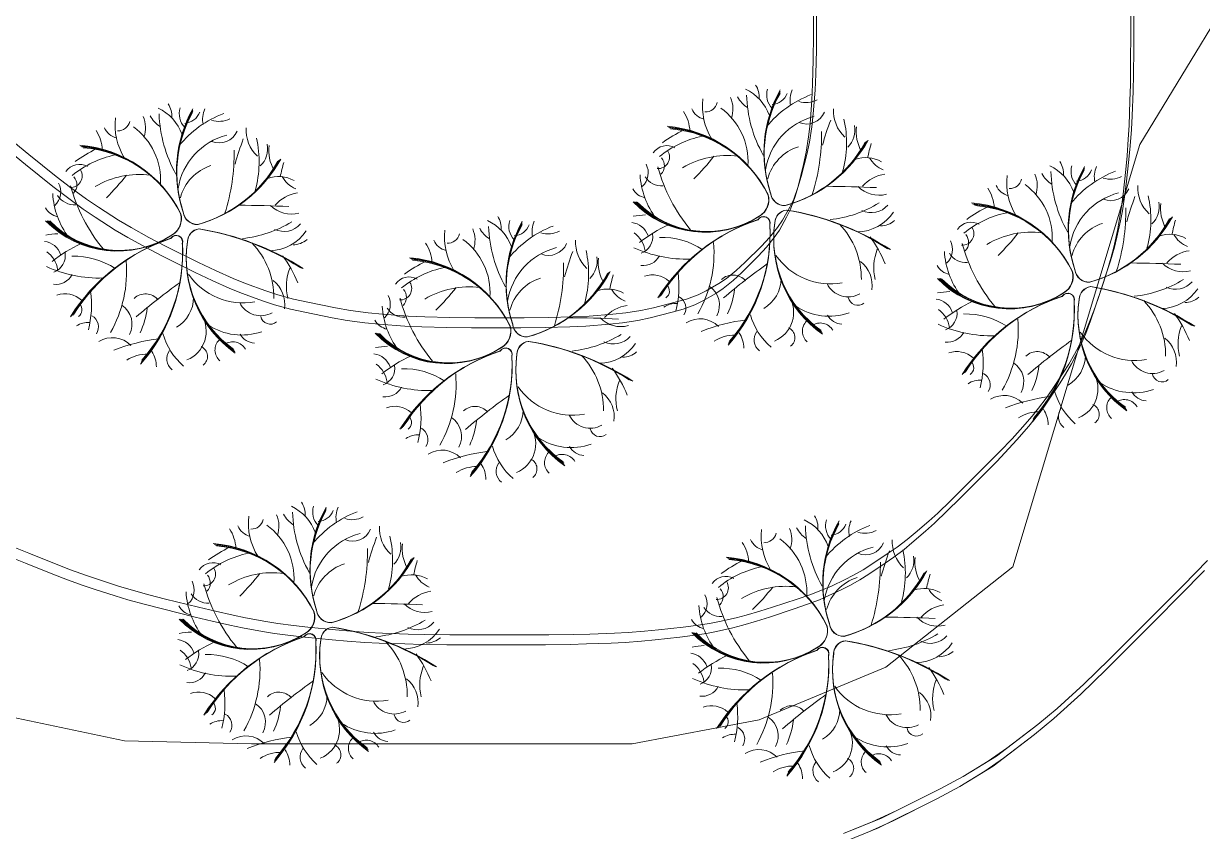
# Model space of a CAD drawing. Header units: metres. Extents: x -1097 to 1588, y -673 to 884.
# Drawn here: x 1029.2 to 1085, y 525.1 to 563.3 of the extents above; entities that cross this region are included whole.
import ezdxf

# ---------------------------------------------------------------- set-up
doc = ezdxf.new("R2010")
doc.units = ezdxf.units.M
for name, color, linetype, lineweight, plot in [('CRECIDA_Q2', 150, 'Continuous', 0, False), ('TERRENO', 188, 'Continuous', 0, False), ('TEXTO', 7, 'Continuous', 0, False), ('VEGETACION', 85, 'Continuous', 0, False), ('VISTA LEJOS', 7, 'Continuous', 0, False)]:
    doc.layers.add(name, color=color, linetype=linetype, lineweight=lineweight, plot=plot)

msp = doc.modelspace()

# ---------------------------------------------------------------- linework, layer by layer
at = {"layer": 'CRECIDA_Q2'}
msp.add_lwpolyline([(986, 536.674), (992, 536.674), (998, 536.51), (1004, 535.991), (1010, 535.253), (1016, 534.016), (1022, 532.328), (1028, 530.648), (1034, 529.386), (1040, 529.252), (1046, 529.252), (1052, 529.252), (1058, 529.252), (1064, 530.391), (1070, 532.87), (1076, 537.614), (1082, 557.604), (1088, 567.476)], dxfattribs=at)
at = {"layer": 'TERRENO'}
for points in [[(1028.615, 538.086), (1029.325, 537.793), (1030.621, 537.275), (1031.303, 537.011), (1032.052, 536.737), (1032.618, 536.545), (1033.568, 536.243), (1034.164, 536.065), (1034.999, 535.835), (1035.796, 535.628), (1037.351, 535.239), (1038.148, 535.047), (1038.983, 534.86), (1039.578, 534.74), (1040.528, 534.567), (1041.095, 534.476), (1041.844, 534.375), (1042.525, 534.299), (1043.821, 534.169), (1044.532, 534.107), (1045.367, 534.049), (1046.049, 534.015), (1047.258, 533.972), (1048.055, 533.953), (1049.236, 533.939), (1050.407, 533.934), (1052.74, 533.934), (1053.906, 533.939), (1055.073, 533.953), (1055.85, 533.972), (1057.017, 534.015), (1057.665, 534.049), (1058.442, 534.107), (1059.09, 534.169), (1060.257, 534.299), (1060.862, 534.375), (1061.51, 534.476), (1061.985, 534.567), (1062.762, 534.74), (1063.238, 534.86), (1063.886, 535.047), (1064.491, 535.239), (1065.657, 535.628), (1066.247, 535.835), (1066.852, 536.065), (1067.27, 536.243), (1067.918, 536.545), (1068.292, 536.737), (1068.767, 537.011), (1069.185, 537.275), (1069.963, 537.793), (1070.38, 538.086), (1070.855, 538.446), (1071.23, 538.753), (1071.878, 539.315), (1072.295, 539.694), (1072.9, 540.27), (1073.491, 540.851), (1074.657, 542.017), (1075.238, 542.608), (1075.814, 543.212), (1076.193, 543.63), (1076.755, 544.278), (1077.062, 544.652), (1077.422, 545.128), (1077.715, 545.545), (1078.233, 546.323), (1078.497, 546.74), (1078.771, 547.216), (1078.963, 547.59), (1079.265, 548.238), (1079.443, 548.656), (1079.673, 549.26), (1079.88, 549.851), (1080.268, 551.017), (1080.46, 551.622), (1080.648, 552.27), (1080.768, 552.745), (1080.94, 553.523), (1081.032, 553.998), (1081.132, 554.646), (1081.209, 555.251), (1081.339, 556.417), (1081.401, 557.065), (1081.459, 557.843), (1081.492, 558.491), (1081.536, 559.658), (1081.555, 560.435), (1081.569, 561.602), (1081.574, 562.768), (1081.574, 565.101)], [(1066.574, 562.768), (1066.574, 565.101)], [(1066.564, 561.606), (1066.574, 562.768)], [(1066.535, 560.454), (1066.564, 561.606)], [(1066.497, 559.696), (1066.535, 560.454)], [(1066.411, 558.573), (1066.497, 559.696)], [(1066.343, 557.958), (1066.411, 558.573)], [(1066.228, 557.238), (1066.343, 557.958)], [(1028.615, 557.238), (1029.325, 556.653)], [(1066.103, 556.653), (1066.228, 557.238)], [(1029.325, 556.653), (1030.621, 555.616)], [(1065.844, 555.616), (1066.103, 556.653)], [(1030.621, 555.616), (1031.303, 555.088)], [(1031.303, 555.088), (1032.052, 554.541)], [(1065.489, 554.541), (1065.691, 555.088)], [(1065.691, 555.088), (1065.844, 555.616)], [(1032.052, 554.541), (1032.618, 554.157)], [(1065.307, 554.157), (1065.489, 554.541)], [(1032.618, 554.157), (1033.568, 553.552)], [(1064.961, 553.552), (1065.307, 554.157)], [(1033.568, 553.552), (1034.164, 553.197)], [(1064.721, 553.197), (1064.961, 553.552)], [(1034.164, 553.197), (1034.999, 552.736)], [(1064.347, 552.736), (1064.721, 553.197)], [(1034.999, 552.736), (1035.796, 552.323)], [(1035.796, 552.323), (1037.351, 551.545)], [(1063.185, 551.545), (1063.962, 552.323)], [(1063.962, 552.323), (1064.347, 552.736)], [(1037.351, 551.545), (1038.148, 551.161)], [(1062.772, 551.161), (1063.185, 551.545)], [(1038.148, 551.161), (1038.983, 550.787)], [(1038.983, 550.787), (1039.578, 550.547)], [(1061.956, 550.547), (1062.311, 550.787)], [(1062.311, 550.787), (1062.772, 551.161)], [(1039.578, 550.547), (1040.528, 550.201)], [(1040.528, 550.201), (1041.095, 550.019)], [(1060.967, 550.019), (1061.351, 550.201)], [(1061.351, 550.201), (1061.956, 550.547)], [(1041.095, 550.019), (1041.844, 549.817)], [(1041.844, 549.817), (1042.525, 549.664)], [(1042.525, 549.664), (1043.821, 549.404)], [(1058.855, 549.404), (1059.892, 549.664)], [(1059.892, 549.664), (1060.42, 549.817)], [(1060.42, 549.817), (1060.967, 550.019)], [(1043.821, 549.404), (1044.532, 549.28)], [(1044.532, 549.28), (1045.367, 549.164)], [(1045.367, 549.164), (1046.049, 549.097)], [(1046.049, 549.097), (1047.258, 549.011)], [(1047.258, 549.011), (1048.055, 548.972)], [(1048.055, 548.972), (1049.236, 548.944)], [(1053.902, 548.944), (1055.054, 548.972)], [(1055.054, 548.972), (1055.812, 549.011)], [(1055.812, 549.011), (1056.935, 549.097)], [(1056.935, 549.097), (1057.55, 549.164)], [(1057.55, 549.164), (1058.27, 549.28)], [(1058.27, 549.28), (1058.855, 549.404)], [(1049.236, 548.944), (1050.407, 548.934)], [(1050.407, 548.934), (1052.74, 548.934)], [(1052.74, 548.934), (1053.902, 548.944)]]:
    msp.add_lwpolyline(points, dxfattribs=at)
at = {"layer": 'TEXTO', "color": 141}
msp.add_lwpolyline([(1085.054, 537.452), (1083.902, 536.271), (1082.74, 535.1), (1080.408, 532.767), (1079.208, 531.606), (1077.94, 530.454), (1077.028, 529.695), (1075.07, 528.198), (1073.495, 527.238), (1072.411, 526.652), (1069.646, 525.27), (1067.841, 524.54)], dxfattribs=at)
at = {"layer": 'VEGETACION'}
for centre, radius, start, end in [((1062.439, 558.243), 2.176, 19.3799, 65.0277), ((1062.967, 559.847), 1.04, -4.3751, 32.8068), ((1070.26, 557.232), 6.027, 150.7331, -161.4167), ((1070.204, 557.205), 5.967, 150.7331, -161.4167), ((1065.293, 559.943), 0.93, 162.6341, -136.29), ((1066.671, 559.687), 1.206, 155.9267, -168.1089), ((1064.323, 559.428), 3, 173.7036, -148.3047), ((1061.461, 559.717), 0.58, -91.5673, -13.2579), ((1061.385, 559.281), 1.382, -18.7133, 22.7547), ((1064.184, 560.481), 1.353, -152.03, -122.6218), ((1069.665, 560.142), 6.258, -178.1326, -150.7686), ((1070.148, 557.177), 5.906, 150.7331, -161.4167), ((1070.092, 557.15), 5.846, 150.7331, -161.4167), ((1068.233, 555.284), 4.996, 110.7626, 140.8488), ((1064.568, 560.298), 0.81, -85.9073, -20.2766), ((1066.231, 560.711), 1.128, -107.8136, -62.3112), ((1034.669, 557.35), 2.176, 19.3799, 65.0277), ((1041.895, 559.249), 6.258, -178.1326, -150.7686), ((1035.197, 558.954), 1.04, -4.3751, 32.8068), ((1042.489, 556.339), 6.027, 150.7331, -161.4167), ((1042.433, 556.312), 5.967, 150.7331, -161.4167), ((1042.378, 556.285), 5.906, 150.7331, -161.4167), ((1042.322, 556.258), 5.846, 150.7331, -161.4167), ((1040.463, 554.392), 4.996, 110.7626, 140.8488), ((1037.523, 559.05), 0.93, 162.6341, -136.29), ((1036.797, 559.406), 0.81, -85.9073, -20.2766), ((1038.901, 558.794), 1.206, 155.9267, -168.1089), ((1058.868, 558.124), 1.869, 3.1897, 33.3637), ((1061.592, 559.617), 0.839, -156.8216, -102.7882), ((1060.347, 556.795), 3.133, -3.5394, 53.779), ((1066.25, 559.488), 0.922, -113.016, -23.0588), ((1069.212, 559.183), 1.693, 176.6602, -133.0871), ((1036.553, 558.535), 3, 173.7036, -148.3047), ((1033.691, 558.824), 0.58, -91.5673, -13.2579), ((1032.576, 555.903), 3.133, -3.5394, 53.779), ((1033.615, 558.389), 1.382, -18.7133, 22.7547), ((1036.414, 559.588), 1.353, -152.03, -122.6218), ((1038.46, 559.818), 1.128, -107.8136, -62.3112), ((1059.179, 552.616), 5.862, 26.488, 85.2614), ((1067.385, 555.91), 3.119, 104.3022, 170.9064), ((1080.883, 553.695), 14.413, 159.4444, 164.448), ((1063.019, 557.684), 5.12, -15.5135, 12.5466), ((1067.404, 558.289), 1.134, -45.9704, 10.8268), ((1070.427, 558.211), 1.835, 172.9522, -149.5421), ((1031.097, 557.232), 1.869, 3.1897, 33.3637), ((1033.822, 558.724), 0.839, -156.8216, -102.7882), ((1039.615, 555.017), 3.119, 104.3022, 170.9064), ((1038.48, 558.595), 0.922, -113.016, -23.0588), ((1041.442, 558.29), 1.693, 176.6602, -133.0871), ((1035.249, 556.791), 5.12, -15.5135, 12.5466), ((1062.3, 553.342), 4.754, 101.8229, 129.1764), ((1063.3, 552.368), 6.571, 115.84, 126.0473), ((1059.234, 552.635), 5.803, 26.488, 85.2614), ((1059.289, 552.654), 5.745, 26.488, 85.2614), ((1059.344, 552.673), 5.686, 26.488, 85.2614), ((1057.473, 558.086), 9.484, -17.4611, 0.7999), ((1035.53, 551.475), 6.571, 115.84, 126.0473), ((1031.408, 551.723), 5.862, 26.488, 85.2614), ((1031.463, 551.742), 5.803, 26.488, 85.2614), ((1031.518, 551.761), 5.745, 26.488, 85.2614), ((1031.573, 551.78), 5.686, 26.488, 85.2614), ((1029.702, 557.193), 9.484, -17.4611, 0.7999), ((1053.113, 552.802), 14.413, 159.4444, 164.448), ((1039.634, 557.397), 1.134, -45.9704, 10.8268), ((1042.657, 557.318), 1.835, 172.9522, -149.5421), ((1059.644, 556.772), 0.775, 60.4896, 145.8542), ((1066.53, 555.409), 2.189, 107.819, 165.0507), ((1063.589, 560.684), 6.199, -74.6311, -28.7579), ((1063.578, 560.748), 6.263, -74.6311, -28.7579), ((1063.567, 560.811), 6.327, -74.6311, -28.7579), ((1063.556, 560.875), 6.391, -74.6311, -28.7579), ((1079.687, 554.714), 10.79, 164.2299, 167.915), ((1034.53, 552.449), 4.754, 101.8229, 129.1764), ((1035.819, 559.792), 6.199, -74.6311, -28.7579), ((1035.808, 559.855), 6.263, -74.6311, -28.7579), ((1035.796, 559.919), 6.327, -74.6311, -28.7579), ((1035.785, 559.982), 6.391, -74.6311, -28.7579), ((1051.917, 553.821), 10.79, 164.2299, 167.915), ((1059.224, 557.005), 0.548, -93.337, 31.2781), ((1058.964, 556.589), 0.561, -44.3593, 41.3924), ((1062.485, 552.983), 4.093, 82.6825, 120.7871), ((1052.957, 564.035), 11.329, -45.3806, -38.1227), ((1069.045, 555.464), 1.513, 60.4793, 109.6306), ((1070.37, 557.601), 1.306, -151.08, -112.5106), ((1077.353, 556.223), 1.04, -4.3751, 32.8068), ((1031.873, 555.88), 0.775, 60.4896, 145.8542), ((1031.454, 556.112), 0.548, -93.337, 31.2781), ((1038.759, 554.516), 2.189, 107.819, 165.0507), ((1057.885, 556.255), 0.878, -47.0727, 28.0407), ((1066.818, 558.565), 7.859, -165.075, -140.404), ((1070.226, 554.437), 1.784, 98.7465, 138.355), ((1078.57, 556.856), 1.353, -152.03, -122.6218), ((1076.825, 554.618), 2.176, 19.3799, 65.0277), ((1084.051, 556.517), 6.258, -178.1326, -150.7686), ((1084.645, 553.607), 6.027, 150.7331, -161.4167), ((1084.59, 553.58), 5.967, 150.7331, -161.4167), ((1084.534, 553.553), 5.906, 150.7331, -161.4167), ((1084.478, 553.526), 5.846, 150.7331, -161.4167), ((1082.619, 551.66), 4.996, 110.7626, 140.8488), ((1079.679, 556.318), 0.93, 162.6341, -136.29), ((1078.953, 556.674), 0.81, -85.9073, -20.2766), ((1081.057, 556.063), 1.206, 155.9267, -168.1089), ((1030.114, 555.362), 0.878, -47.0727, 28.0407), ((1039.048, 557.673), 7.859, -165.075, -140.404), ((1031.193, 555.696), 0.561, -44.3593, 41.3924), ((1034.715, 552.091), 4.093, 82.6825, 120.7871), ((1025.187, 563.143), 11.329, -45.3806, -38.1227), ((1041.274, 554.571), 1.513, 60.4793, 109.6306), ((1042.599, 556.709), 1.306, -151.08, -112.5106), ((1062.215, 556.399), 3.845, -176.5521, -143.3248), ((1059.407, 556.577), 0.939, -147.6286, -86.1269), ((1075.978, 555.993), 0.839, -156.8216, -102.7882), ((1078.709, 555.803), 3, 173.7036, -148.3047), ((1075.847, 556.092), 0.58, -91.5673, -13.2579), ((1074.733, 553.171), 3.133, -3.5394, 53.779), ((1075.771, 555.657), 1.382, -18.7133, 22.7547), ((1080.616, 557.087), 1.128, -107.8136, -62.3112), ((1083.598, 555.558), 1.693, 176.6602, -133.0871), ((1034.445, 555.507), 3.845, -176.5521, -143.3248), ((1031.636, 555.685), 0.939, -147.6286, -86.1269), ((1042.455, 553.545), 1.784, 98.7465, 138.355), ((1058.778, 555.917), 0.855, -150.9131, -100.7918), ((1063.551, 554.988), 0.907, -59.6316, 15.5267), ((1063.562, 554.983), 0.898, -59.6316, 15.5267), ((1063.574, 554.978), 0.889, -59.6316, 15.5267), ((1063.585, 554.974), 0.88, -59.6316, 15.5267), ((1065.223, 555.393), 0.681, -173.0796, -87.7707), ((1065.217, 555.384), 0.674, -173.0796, -87.7707), ((1065.212, 555.376), 0.667, -173.0796, -87.7707), ((1065.207, 555.367), 0.66, -173.0796, -87.7707), ((1066.723, 494.027), 61.595, 87.37064, 89.56824), ((1069.665, 556.571), 1.374, -135.5987, -75.0452), ((1073.254, 554.5), 1.869, 3.1897, 33.3637), ((1081.771, 552.285), 3.119, 104.3022, 170.9064), ((1080.636, 555.863), 0.922, -113.016, -23.0588), ((1095.269, 550.07), 14.413, 159.4444, 164.448), ((1077.405, 554.06), 5.12, -15.5135, 12.5466), ((1031.008, 555.024), 0.855, -150.9131, -100.7918), ((1038.953, 493.134), 61.595, 87.37064, 89.56824), ((1041.894, 555.678), 1.374, -135.5987, -75.0452), ((1061.441, 558.177), 4.73, -135.8986, -57.1106), ((1061.474, 558.14), 4.683, -135.8986, -57.1106), ((1061.506, 558.104), 4.635, -135.8986, -57.1106), ((1061.538, 558.067), 4.588, -135.8986, -57.1106), ((1066.741, 559.681), 5.671, -83.7709, -58.7855), ((1069.311, 555.421), 1.045, -115.4216, -41.3682), ((1077.686, 548.743), 6.571, 115.84, 126.0473), ((1073.565, 548.991), 5.862, 26.488, 85.2614), ((1073.619, 549.01), 5.803, 26.488, 85.2614), ((1073.674, 549.029), 5.745, 26.488, 85.2614), ((1073.729, 549.049), 5.686, 26.488, 85.2614), ((1071.858, 554.462), 9.484, -17.4611, 0.7999), ((1081.79, 554.665), 1.134, -45.9704, 10.8268), ((1084.813, 554.586), 1.835, 172.9522, -149.5421), ((1033.671, 557.284), 4.73, -135.8986, -57.1106), ((1033.703, 557.247), 4.683, -135.8986, -57.1106), ((1033.736, 557.211), 4.635, -135.8986, -57.1106), ((1033.768, 557.174), 4.588, -135.8986, -57.1106), ((1035.781, 554.095), 0.907, -59.6316, 15.5267), ((1035.792, 554.09), 0.898, -59.6316, 15.5267), ((1035.803, 554.085), 0.889, -59.6316, 15.5267), ((1035.815, 554.081), 0.88, -59.6316, 15.5267), ((1037.453, 554.5), 0.681, -173.0796, -87.7707), ((1037.447, 554.492), 0.674, -173.0796, -87.7707), ((1037.442, 554.483), 0.667, -173.0796, -87.7707), ((1037.436, 554.474), 0.66, -173.0796, -87.7707), ((1050.246, 552.029), 2.176, 19.3799, 65.0277), ((1050.774, 553.634), 1.04, -4.3751, 32.8068), ((1053.1, 553.729), 0.93, 162.6341, -136.29), ((1059.023, 548.229), 6.054, 93.7471, 99.1785), ((1066.724, 545.602), 8.881, 108.2278, 147.7413), ((1066.703, 545.691), 8.792, 108.2278, 147.7413), ((1066.683, 545.78), 8.703, 108.2278, 147.7413), ((1066.662, 545.87), 8.615, 108.2278, 147.7413), ((1064.209, 553.871), 0.311, -16.3023, 147.7099), ((1064.213, 553.878), 0.308, -16.3023, 147.7099), ((1064.218, 553.884), 0.305, -16.3023, 147.7099), ((1064.223, 553.891), 0.302, -16.3023, 147.7099), ((1065.368, 553.884), 0.621, 97.6577, 178.4723), ((1065.375, 553.877), 0.627, 97.6577, 178.4723), ((1065.382, 553.871), 0.634, 97.6577, 178.4723), ((1065.389, 553.864), 0.64, 97.6577, 178.4723), ((1063.308, 542.146), 12.511, 57.3651, 80.9064), ((1063.293, 542.018), 12.64, 57.3651, 80.9064), ((1063.279, 541.89), 12.769, 57.3651, 80.9064), ((1063.265, 541.763), 12.898, 57.3651, 80.9064), ((1068.612, 555.557), 2.092, -88.7585, -33.4892), ((1069.711, 554.826), 1.081, -88.4113, -50.0172), ((1076.686, 549.717), 4.754, 101.8229, 129.1764), ((1077.975, 557.06), 6.199, -74.6311, -28.7579), ((1077.964, 557.123), 6.263, -74.6311, -28.7579), ((1077.953, 557.187), 6.327, -74.6311, -28.7579), ((1077.941, 557.25), 6.391, -74.6311, -28.7579), ((1094.073, 551.089), 10.79, 164.2299, 167.915), ((1037.597, 552.991), 0.621, 97.6577, 178.4723), ((1037.604, 552.985), 0.627, 97.6577, 178.4723), ((1037.611, 552.978), 0.634, 97.6577, 178.4723), ((1037.619, 552.971), 0.64, 97.6577, 178.4723), ((1035.537, 541.253), 12.511, 57.3651, 80.9064), ((1035.523, 541.125), 12.64, 57.3651, 80.9064), ((1035.509, 540.998), 12.769, 57.3651, 80.9064), ((1035.495, 540.87), 12.898, 57.3651, 80.9064), ((1038.97, 558.788), 5.671, -83.7709, -58.7855), ((1040.841, 554.664), 2.092, -88.7585, -33.4892), ((1041.541, 554.529), 1.045, -115.4216, -41.3682), ((1052.13, 553.214), 3, 173.7036, -148.3047), ((1049.192, 553.068), 1.382, -18.7133, 22.7547), ((1051.991, 554.268), 1.353, -152.03, -122.6218), ((1057.472, 553.928), 6.258, -178.1326, -150.7686), ((1058.067, 551.018), 6.027, 150.7331, -161.4167), ((1058.011, 550.991), 5.967, 150.7331, -161.4167), ((1057.955, 550.964), 5.906, 150.7331, -161.4167), ((1057.899, 550.937), 5.846, 150.7331, -161.4167), ((1056.04, 549.071), 4.996, 110.7626, 140.8488), ((1052.374, 554.085), 0.81, -85.9073, -20.2766), ((1054.478, 553.474), 1.206, 155.9267, -168.1089), ((1054.038, 554.498), 1.128, -107.8136, -62.3112), ((1057.871, 552.987), 0.931, 18.8941, 82.6604), ((1057.374, 552.397), 1.251, 8.0443, 54.7383), ((1062.872, 547.162), 7.353, 115.3675, 127.9134), ((1056.57, 553.354), 7.95, -41.3673, 3.0982), ((1056.651, 553.366), 7.87, -41.3673, 3.0982), ((1056.732, 553.377), 7.791, -41.3673, 3.0982), ((1056.813, 553.389), 7.711, -41.3673, 3.0982), ((1070.038, 553.149), 5.344, 171.913, -125.4782), ((1070.093, 553.135), 5.399, 171.913, -125.4782), ((1070.148, 553.12), 5.454, 171.913, -125.4782), ((1070.203, 553.106), 5.509, 171.913, -125.4782), ((1065.116, 551.256), 3.722, -0.7301, 43.8737), ((1074.03, 553.148), 0.775, 60.4896, 145.8542), ((1073.61, 553.38), 0.548, -93.337, 31.2781), ((1076.871, 549.359), 4.093, 82.6825, 120.7871), ((1067.343, 560.411), 11.329, -45.3806, -38.1227), ((1080.916, 551.785), 2.189, 107.819, 165.0507), ((1030.1, 552.094), 0.931, 18.8941, 82.6604), ((1031.252, 547.336), 6.054, 93.7471, 99.1785), ((1035.102, 546.27), 7.353, 115.3675, 127.9134), ((1038.953, 544.709), 8.881, 108.2278, 147.7413), ((1038.933, 544.798), 8.792, 108.2278, 147.7413), ((1038.912, 544.888), 8.703, 108.2278, 147.7413), ((1038.892, 544.977), 8.615, 108.2278, 147.7413), ((1028.799, 552.461), 7.95, -41.3673, 3.0982), ((1028.88, 552.473), 7.87, -41.3673, 3.0982), ((1028.961, 552.485), 7.791, -41.3673, 3.0982), ((1029.042, 552.496), 7.711, -41.3673, 3.0982), ((1036.438, 552.978), 0.311, -16.3023, 147.7099), ((1036.443, 552.985), 0.308, -16.3023, 147.7099), ((1036.448, 552.991), 0.305, -16.3023, 147.7099), ((1036.452, 552.998), 0.302, -16.3023, 147.7099), ((1042.267, 552.256), 5.344, 171.913, -125.4782), ((1042.323, 552.242), 5.399, 171.913, -125.4782), ((1042.378, 552.228), 5.454, 171.913, -125.4782), ((1042.433, 552.214), 5.509, 171.913, -125.4782), ((1037.345, 550.363), 3.722, -0.7301, 43.8737), ((1041.941, 553.933), 1.081, -88.4113, -50.0172), ((1046.675, 551.911), 1.869, 3.1897, 33.3637), ((1049.399, 553.404), 0.839, -156.8216, -102.7882), ((1049.268, 553.503), 0.58, -91.5673, -13.2579), ((1048.154, 550.582), 3.133, -3.5394, 53.779), ((1054.057, 553.274), 0.922, -113.016, -23.0588), ((1057.019, 552.969), 1.693, 176.6602, -133.0871), ((1058.147, 553.228), 0.827, -69.9695, 9.6095), ((1059.376, 549.623), 3.584, 56.8352, 91.4125), ((1056.005, 552.491), 5.869, -29.5738, 4.6334), ((1064.432, 549.699), 5.974, 22.1727, 36.2527), ((1072.271, 552.631), 0.878, -47.0727, 28.0407), ((1081.204, 554.941), 7.859, -165.075, -140.404), ((1073.35, 552.965), 0.561, -44.3593, 41.3924), ((1083.43, 551.839), 1.513, 60.4793, 109.6306), ((1084.756, 553.977), 1.306, -151.08, -112.5106), ((1029.604, 551.504), 1.251, 8.0443, 54.7383), ((1030.377, 552.335), 0.827, -69.9695, 9.6095), ((1031.606, 548.73), 3.584, 56.8352, 91.4125), ((1036.661, 548.807), 5.974, 22.1727, 36.2527), ((1055.192, 549.696), 3.119, 104.3022, 170.9064), ((1068.69, 547.481), 14.413, 159.4444, 164.448), ((1050.826, 551.471), 5.12, -15.5135, 12.5466), ((1060.581, 558.204), 6.03, -114.5265, -88.3348), ((1058.52, 552.752), 0.88, -96.7983, -28.2853), ((1067.385, 554.152), 3.15, -145.1395, -79.9094), ((1071.773, 551.776), 2.347, 158.2317, -165.9475), ((1076.601, 552.775), 3.845, -176.5521, -143.3248), ((1073.793, 552.953), 0.939, -147.6286, -86.1269), ((1084.612, 550.813), 1.784, 98.7465, 138.355), ((1032.811, 557.311), 6.03, -114.5265, -88.3348), ((1028.234, 551.599), 5.869, -29.5738, 4.6334), ((1044.002, 550.884), 2.347, 158.2317, -165.9475), ((1050.107, 547.128), 4.754, 101.8229, 129.1764), ((1051.107, 546.154), 6.571, 115.84, 126.0473), ((1046.986, 546.402), 5.862, 26.488, 85.2614), ((1047.041, 546.422), 5.803, 26.488, 85.2614), ((1047.096, 546.441), 5.745, 26.488, 85.2614), ((1047.15, 546.46), 5.686, 26.488, 85.2614), ((1045.28, 551.873), 9.484, -17.4611, 0.7999), ((1055.211, 552.076), 1.134, -45.9704, 10.8268), ((1058.234, 551.997), 1.835, 172.9522, -149.5421), ((1080.955, 528.664), 28.581, 125.3964, 130.683), ((1067.926, 550.936), 1.423, -8.5549, 52.1279), ((1073.164, 552.292), 0.855, -150.9131, -100.7918), ((1081.109, 490.402), 61.595, 87.37064, 89.56824), ((1084.051, 552.946), 1.374, -135.5987, -75.0452), ((1030.749, 551.859), 0.88, -96.7983, -28.2853), ((1039.614, 553.259), 3.15, -145.1395, -79.9094), ((1047.451, 550.559), 0.775, 60.4896, 145.8542), ((1054.337, 549.196), 2.189, 107.819, 165.0507), ((1051.396, 554.471), 6.199, -74.6311, -28.7579), ((1051.385, 554.534), 6.263, -74.6311, -28.7579), ((1051.374, 554.598), 6.327, -74.6311, -28.7579), ((1051.363, 554.662), 6.391, -74.6311, -28.7579), ((1067.494, 548.501), 10.79, 164.2299, 167.915), ((1058.969, 550.281), 1.149, 47.6643, 109.6767), ((1055.452, 550.902), 4.762, -14.4093, 7.687), ((1062.766, 550.646), 0.78, 40.1362, 133.6344), ((1063.39, 551.268), 1.651, -59.5602, -0.2949), ((1075.827, 554.552), 4.73, -135.8986, -57.1106), ((1075.86, 554.516), 4.683, -135.8986, -57.1106), ((1075.892, 554.479), 4.635, -135.8986, -57.1106), ((1075.924, 554.442), 4.588, -135.8986, -57.1106), ((1077.937, 551.363), 0.907, -59.6316, 15.5267), ((1077.948, 551.358), 0.898, -59.6316, 15.5267), ((1077.96, 551.354), 0.889, -59.6316, 15.5267), ((1077.971, 551.349), 0.88, -59.6316, 15.5267), ((1079.609, 551.768), 0.681, -173.0796, -87.7707), ((1079.603, 551.76), 0.674, -173.0796, -87.7707), ((1079.598, 551.751), 0.667, -173.0796, -87.7707), ((1079.592, 551.742), 0.66, -173.0796, -87.7707), ((1081.126, 556.056), 5.671, -83.7709, -58.7855), ((1027.682, 550.01), 4.762, -14.4093, 7.687), ((1053.185, 527.771), 28.581, 125.3964, 130.683), ((1040.156, 550.043), 1.423, -8.5549, 52.1279), ((1047.031, 550.791), 0.548, -93.337, 31.2781), ((1046.771, 550.376), 0.561, -44.3593, 41.3924), ((1050.292, 546.77), 4.093, 82.6825, 120.7871), ((1040.764, 557.822), 11.329, -45.3806, -38.1227), ((1056.851, 549.25), 1.513, 60.4793, 109.6306), ((1058.177, 551.388), 1.306, -151.08, -112.5106), ((1059.373, 550.665), 0.39, -53.9788, 45.2466), ((1061.06, 550.001), 1.069, -28.0192, 56.4509), ((1059.089, 551.187), 3.781, -25.0359, -6.7435), ((1068.217, 551.506), 1.115, -153.6978, -60.843), ((1073.409, 544.604), 6.054, 93.7471, 99.1785), ((1079.753, 550.259), 0.621, 97.6577, 178.4723), ((1079.761, 550.253), 0.627, 97.6577, 178.4723), ((1079.768, 550.246), 0.634, 97.6577, 178.4723), ((1079.775, 550.24), 0.64, 97.6577, 178.4723), ((1077.693, 538.521), 12.511, 57.3651, 80.9064), ((1077.679, 538.393), 12.64, 57.3651, 80.9064), ((1077.665, 538.266), 12.769, 57.3651, 80.9064), ((1077.651, 538.138), 12.898, 57.3651, 80.9064), ((1082.998, 551.933), 2.092, -88.7585, -33.4892), ((1083.697, 551.797), 1.045, -115.4216, -41.3682), ((1031.198, 549.388), 1.149, 47.6643, 109.6767), ((1034.995, 549.754), 0.78, 40.1362, 133.6344), ((1035.619, 550.375), 1.651, -59.5602, -0.2949), ((1040.447, 550.613), 1.115, -153.6978, -60.843), ((1045.692, 550.042), 0.878, -47.0727, 28.0407), ((1054.625, 552.352), 7.859, -165.075, -140.404), ((1060.06, 549.081), 0.997, 85.7524, 124.0799), ((1059.933, 549.859), 0.61, -32.2089, 60.6406), ((1064.17, 549.655), 1.466, -67.7638, 32.3503), ((1068.665, 550.448), 0.456, -168.8643, -49.8025), ((1072.257, 549.363), 0.931, 18.8941, 82.6604), ((1077.258, 543.538), 7.353, 115.3675, 127.9134), ((1081.109, 541.977), 8.881, 108.2278, 147.7413), ((1081.089, 542.067), 8.792, 108.2278, 147.7413), ((1081.069, 542.156), 8.703, 108.2278, 147.7413), ((1081.048, 542.245), 8.615, 108.2278, 147.7413), ((1070.955, 549.73), 7.95, -41.3673, 3.0982), ((1071.036, 549.741), 7.87, -41.3673, 3.0982), ((1071.118, 549.753), 7.791, -41.3673, 3.0982), ((1071.199, 549.765), 7.711, -41.3673, 3.0982), ((1078.595, 550.247), 0.311, -16.3023, 147.7099), ((1078.599, 550.253), 0.308, -16.3023, 147.7099), ((1078.604, 550.26), 0.305, -16.3023, 147.7099), ((1078.609, 550.266), 0.302, -16.3023, 147.7099), ((1084.424, 549.524), 5.344, 171.913, -125.4782), ((1084.479, 549.51), 5.399, 171.913, -125.4782), ((1084.534, 549.496), 5.454, 171.913, -125.4782), ((1084.589, 549.482), 5.509, 171.913, -125.4782), ((1079.502, 547.632), 3.722, -0.7301, 43.8737), ((1084.097, 551.201), 1.081, -88.4113, -50.0172), ((1031.603, 549.772), 0.39, -53.9788, 45.2466), ((1033.29, 549.109), 1.069, -28.0192, 56.4509), ((1031.318, 550.295), 3.781, -25.0359, -6.7435), ((1036.399, 548.762), 1.466, -67.7638, 32.3503), ((1050.022, 550.186), 3.845, -176.5521, -143.3248), ((1047.214, 550.364), 0.939, -147.6286, -86.1269), ((1058.033, 548.224), 1.784, 98.7465, 138.355), ((1066.672, 550.42), 3.202, -164.2076, -131.0821), ((1067.316, 552.335), 2.858, -123.8321, -70.7414), ((1067.958, 549.914), 0.818, -151.5837, -92.9724), ((1071.76, 548.772), 1.251, 8.0443, 54.7383), ((1072.533, 549.603), 0.827, -69.9695, 9.6095), ((1073.762, 545.998), 3.584, 56.8352, 91.4125), ((1078.817, 546.075), 5.974, 22.1727, 36.2527), ((1032.29, 548.189), 0.997, 85.7524, 124.0799), ((1032.162, 548.966), 0.61, -32.2089, 60.6406), ((1039.546, 551.443), 2.858, -123.8321, -70.7414), ((1040.894, 549.556), 0.456, -168.8643, -49.8025), ((1046.585, 549.704), 0.855, -150.9131, -100.7918), ((1051.358, 548.774), 0.907, -59.6316, 15.5267), ((1051.369, 548.769), 0.898, -59.6316, 15.5267), ((1051.381, 548.765), 0.889, -59.6316, 15.5267), ((1051.392, 548.76), 0.88, -59.6316, 15.5267), ((1053.03, 549.18), 0.681, -173.0796, -87.7707), ((1053.024, 549.171), 0.674, -173.0796, -87.7707), ((1053.019, 549.162), 0.667, -173.0796, -87.7707), ((1053.013, 549.153), 0.66, -173.0796, -87.7707), ((1054.53, 487.813), 61.595, 87.37064, 89.56824), ((1057.472, 550.357), 1.374, -135.5987, -75.0452), ((1061.207, 548.132), 1.222, 44.3843, 121.9898), ((1064.372, 540.96), 8.396, 96.616, 111.7048), ((1066.726, 548.769), 0.675, 135.5337, -131.4923), ((1066.891, 548.46), 0.696, 30.6869, 123.3596), ((1074.967, 554.579), 6.03, -114.5265, -88.3348), ((1070.39, 548.867), 5.869, -29.5738, 4.6334), ((1086.159, 548.152), 2.347, 158.2317, -165.9475), ((1033.436, 547.24), 1.222, 44.3843, 121.9898), ((1036.601, 540.068), 8.396, 96.616, 111.7048), ((1038.901, 549.528), 3.202, -164.2076, -131.0821), ((1040.188, 549.021), 0.818, -151.5837, -92.9724), ((1049.248, 551.963), 4.73, -135.8986, -57.1106), ((1049.281, 551.927), 4.683, -135.8986, -57.1106), ((1049.313, 551.89), 4.635, -135.8986, -57.1106), ((1049.345, 551.854), 4.588, -135.8986, -57.1106), ((1054.547, 553.467), 5.671, -83.7709, -58.7855), ((1057.118, 549.208), 1.045, -115.4216, -41.3682), ((1062.833, 546.842), 1.735, 88.5527, 123.2134), ((1061.974, 547.971), 1.306, -0.1646, 33.7767), ((1064.428, 548.358), 0.66, 143.2772, -127.661), ((1065.184, 548.466), 0.513, -52.5657, 65.2349), ((1072.906, 549.128), 0.88, -96.7983, -28.2853), ((1081.77, 550.527), 3.15, -145.1395, -79.9094), ((1082.312, 547.311), 1.423, -8.5549, 52.1279), ((1036.657, 547.465), 0.66, 143.2772, -127.661), ((1037.413, 547.573), 0.513, -52.5657, 65.2349), ((1038.955, 547.876), 0.675, 135.5337, -131.4923), ((1039.121, 547.567), 0.696, 30.6869, 123.3596), ((1046.83, 542.015), 6.054, 93.7471, 99.1785), ((1054.469, 539.656), 8.615, 108.2278, 147.7413), ((1052.016, 547.658), 0.311, -16.3023, 147.7099), ((1052.02, 547.664), 0.308, -16.3023, 147.7099), ((1052.025, 547.671), 0.305, -16.3023, 147.7099), ((1052.03, 547.677), 0.302, -16.3023, 147.7099), ((1053.174, 547.67), 0.621, 97.6577, 178.4723), ((1053.182, 547.664), 0.627, 97.6577, 178.4723), ((1053.189, 547.657), 0.634, 97.6577, 178.4723), ((1053.196, 547.651), 0.64, 97.6577, 178.4723), ((1051.114, 535.932), 12.511, 57.3651, 80.9064), ((1051.1, 535.805), 12.64, 57.3651, 80.9064), ((1051.086, 535.677), 12.769, 57.3651, 80.9064), ((1051.072, 535.549), 12.898, 57.3651, 80.9064), ((1056.419, 549.344), 2.092, -88.7585, -33.4892), ((1069.838, 547.278), 4.762, -14.4093, 7.687), ((1095.341, 525.039), 28.581, 125.3964, 130.683), ((1035.063, 545.949), 1.735, 88.5527, 123.2134), ((1034.204, 547.079), 1.306, -0.1646, 33.7767), ((1045.678, 546.774), 0.931, 18.8941, 82.6604), ((1050.679, 540.949), 7.353, 115.3675, 127.9134), ((1054.531, 539.389), 8.881, 108.2278, 147.7413), ((1054.51, 539.478), 8.792, 108.2278, 147.7413), ((1054.49, 539.567), 8.703, 108.2278, 147.7413), ((1044.376, 547.141), 7.95, -41.3673, 3.0982), ((1044.458, 547.152), 7.87, -41.3673, 3.0982), ((1044.539, 547.164), 7.791, -41.3673, 3.0982), ((1044.62, 547.176), 7.711, -41.3673, 3.0982), ((1057.845, 546.935), 5.344, 171.913, -125.4782), ((1057.9, 546.921), 5.399, 171.913, -125.4782), ((1057.955, 546.907), 5.454, 171.913, -125.4782), ((1058.01, 546.893), 5.509, 171.913, -125.4782), ((1052.923, 545.043), 3.722, -0.7301, 43.8737), ((1057.518, 548.613), 1.081, -88.4113, -50.0172), ((1073.354, 546.656), 1.149, 47.6643, 109.6767), ((1073.759, 547.041), 0.39, -53.9788, 45.2466), ((1077.152, 547.022), 0.78, 40.1362, 133.6344), ((1077.776, 547.643), 1.651, -59.5602, -0.2949), ((1082.603, 547.881), 1.115, -153.6978, -60.843), ((1045.181, 546.183), 1.251, 8.0443, 54.7383), ((1045.954, 547.014), 0.827, -69.9695, 9.6095), ((1047.183, 543.409), 3.584, 56.8352, 91.4125), ((1043.811, 546.278), 5.869, -29.5738, 4.6334), ((1052.238, 543.486), 5.974, 22.1727, 36.2527), ((1074.318, 546.234), 0.61, -32.2089, 60.6406), ((1075.446, 546.377), 1.069, -28.0192, 56.4509), ((1073.475, 547.563), 3.781, -25.0359, -6.7435), ((1078.556, 546.03), 1.466, -67.7638, 32.3503), ((1083.051, 546.824), 0.456, -168.8643, -49.8025), ((1048.388, 551.99), 6.03, -114.5265, -88.3348), ((1059.58, 545.563), 2.347, 158.2317, -165.9475), ((1074.446, 545.457), 0.997, 85.7524, 124.0799), ((1081.702, 548.711), 2.858, -123.8321, -70.7414), ((1046.327, 546.539), 0.88, -96.7983, -28.2853), ((1068.762, 522.45), 28.581, 125.3964, 130.683), ((1055.191, 547.938), 3.15, -145.1395, -79.9094), ((1055.733, 544.722), 1.423, -8.5549, 52.1279), ((1075.592, 544.508), 1.222, 44.3843, 121.9898), ((1078.757, 537.336), 8.396, 96.616, 111.7048), ((1081.058, 546.796), 3.202, -164.2076, -131.0821), ((1081.112, 545.145), 0.675, 135.5337, -131.4923), ((1082.344, 546.289), 0.818, -151.5837, -92.9724), ((1046.776, 544.067), 1.149, 47.6643, 109.6767), ((1043.259, 544.689), 4.762, -14.4093, 7.687), ((1050.573, 544.433), 0.78, 40.1362, 133.6344), ((1076.36, 544.347), 1.306, -0.1646, 33.7767), ((1078.814, 544.733), 0.66, 143.2772, -127.661), ((1079.57, 544.841), 0.513, -52.5657, 65.2349), ((1081.277, 544.835), 0.696, 30.6869, 123.3596), ((1047.18, 544.452), 0.39, -53.9788, 45.2466), ((1048.867, 543.788), 1.069, -28.0192, 56.4509), ((1046.896, 544.974), 3.781, -25.0359, -6.7435), ((1051.197, 545.054), 1.651, -59.5602, -0.2949), ((1056.024, 545.292), 1.115, -153.6978, -60.843), ((1077.219, 543.217), 1.735, 88.5527, 123.2134), ((1047.739, 543.645), 0.61, -32.2089, 60.6406), ((1051.977, 543.442), 1.466, -67.7638, 32.3503), ((1056.472, 544.235), 0.456, -168.8643, -49.8025), ((1047.867, 542.868), 0.997, 85.7524, 124.0799), ((1055.123, 546.122), 2.858, -123.8321, -70.7414), ((1049.013, 541.919), 1.222, 44.3843, 121.9898), ((1052.179, 534.747), 8.396, 96.616, 111.7048), ((1054.479, 544.207), 3.202, -164.2076, -131.0821), ((1054.533, 542.556), 0.675, 135.5337, -131.4923), ((1054.698, 542.246), 0.696, 30.6869, 123.3596), ((1055.765, 543.701), 0.818, -151.5837, -92.9724), ((1050.64, 540.628), 1.735, 88.5527, 123.2134), ((1049.781, 541.758), 1.306, -0.1646, 33.7767), ((1052.235, 542.144), 0.66, 143.2772, -127.661), ((1052.991, 542.253), 0.513, -52.5657, 65.2349), ((1041.503, 540.116), 1.04, -4.3751, 32.8068), ((1039.921, 539.55), 1.382, -18.7133, 22.7547), ((1042.72, 540.75), 1.353, -152.03, -122.6218), ((1040.975, 538.512), 2.176, 19.3799, 65.0277), ((1048.201, 540.411), 6.258, -178.1326, -150.7686), ((1048.795, 537.501), 6.027, 150.7331, -161.4167), ((1048.74, 537.473), 5.967, 150.7331, -161.4167), ((1048.684, 537.446), 5.906, 150.7331, -161.4167), ((1048.628, 537.419), 5.846, 150.7331, -161.4167), ((1046.769, 535.553), 4.996, 110.7626, 140.8488), ((1043.829, 540.212), 0.93, 162.6341, -136.29), ((1043.103, 540.567), 0.81, -85.9073, -20.2766), ((1045.207, 539.956), 1.206, 155.9267, -168.1089), ((1065.748, 539.472), 1.04, -4.3751, 32.8068), ((1040.128, 539.886), 0.839, -156.8216, -102.7882), ((1042.859, 539.697), 3, 173.7036, -148.3047), ((1039.997, 539.986), 0.58, -91.5673, -13.2579), ((1038.883, 537.064), 3.133, -3.5394, 53.779), ((1044.766, 540.98), 1.128, -107.8136, -62.3112), ((1047.748, 539.452), 1.693, 176.6602, -133.0871), ((1065.219, 537.867), 2.176, 19.3799, 65.0277), ((1072.445, 539.766), 6.258, -178.1326, -150.7686), ((1073.04, 536.856), 6.027, 150.7331, -161.4167), ((1072.984, 536.829), 5.967, 150.7331, -161.4167), ((1072.928, 536.802), 5.906, 150.7331, -161.4167), ((1072.872, 536.775), 5.846, 150.7331, -161.4167), ((1071.013, 534.909), 4.996, 110.7626, 140.8488), ((1068.073, 539.567), 0.93, 162.6341, -136.29), ((1067.348, 539.923), 0.81, -85.9073, -20.2766), ((1069.451, 539.312), 1.206, 155.9267, -168.1089), ((1037.404, 538.393), 1.869, 3.1897, 33.3637), ((1045.921, 536.178), 3.119, 104.3022, 170.9064), ((1044.786, 539.757), 0.922, -113.016, -23.0588), ((1059.419, 533.964), 14.413, 159.4444, 164.448), ((1041.555, 537.953), 5.12, -15.5135, 12.5466), ((1067.103, 539.052), 3, 173.7036, -148.3047), ((1064.241, 539.341), 0.58, -91.5673, -13.2579), ((1063.127, 536.42), 3.133, -3.5394, 53.779), ((1064.165, 538.906), 1.382, -18.7133, 22.7547), ((1066.964, 540.106), 1.353, -152.03, -122.6218), ((1069.011, 540.336), 1.128, -107.8136, -62.3112), ((1041.836, 532.637), 6.571, 115.84, 126.0473), ((1037.714, 532.885), 5.862, 26.488, 85.2614), ((1037.769, 532.904), 5.803, 26.488, 85.2614), ((1037.824, 532.923), 5.745, 26.488, 85.2614), ((1037.879, 532.942), 5.686, 26.488, 85.2614), ((1036.008, 538.355), 9.484, -17.4611, 0.7999), ((1045.94, 538.558), 1.134, -45.9704, 10.8268), ((1048.963, 538.48), 1.835, 172.9522, -149.5421), ((1061.648, 537.749), 1.869, 3.1897, 33.3637), ((1064.373, 539.242), 0.839, -156.8216, -102.7882), ((1070.166, 535.534), 3.119, 104.3022, 170.9064), ((1069.03, 539.112), 0.922, -113.016, -23.0588), ((1083.663, 533.319), 14.413, 159.4444, 164.448), ((1071.992, 538.807), 1.693, 176.6602, -133.0871), ((1065.799, 537.309), 5.12, -15.5135, 12.5466), ((1038.18, 537.041), 0.775, 60.4896, 145.8542), ((1040.836, 533.611), 4.754, 101.8229, 129.1764), ((1042.125, 540.953), 6.199, -74.6311, -28.7579), ((1042.114, 541.017), 6.263, -74.6311, -28.7579), ((1042.103, 541.08), 6.327, -74.6311, -28.7579), ((1042.091, 541.144), 6.391, -74.6311, -28.7579), ((1058.223, 534.983), 10.79, 164.2299, 167.915), ((1066.08, 531.992), 6.571, 115.84, 126.0473), ((1061.959, 532.24), 5.862, 26.488, 85.2614), ((1062.014, 532.26), 5.803, 26.488, 85.2614), ((1062.069, 532.279), 5.745, 26.488, 85.2614), ((1062.124, 532.298), 5.686, 26.488, 85.2614), ((1060.253, 537.711), 9.484, -17.4611, 0.7999), ((1070.184, 537.914), 1.134, -45.9704, 10.8268), ((1073.207, 537.835), 1.835, 172.9522, -149.5421), ((1037.76, 537.274), 0.548, -93.337, 31.2781), ((1041.021, 533.252), 4.093, 82.6825, 120.7871), ((1031.493, 544.304), 11.329, -45.3806, -38.1227), ((1045.066, 535.678), 2.189, 107.819, 165.0507), ((1065.08, 532.966), 4.754, 101.8229, 129.1764), ((1066.369, 540.309), 6.199, -74.6311, -28.7579), ((1066.358, 540.372), 6.263, -74.6311, -28.7579), ((1066.347, 540.436), 6.327, -74.6311, -28.7579), ((1066.336, 540.5), 6.391, -74.6311, -28.7579), ((1082.468, 534.339), 10.79, 164.2299, 167.915), ((1036.42, 536.524), 0.878, -47.0727, 28.0407), ((1045.354, 538.834), 7.859, -165.075, -140.404), ((1037.499, 536.858), 0.561, -44.3593, 41.3924), ((1047.58, 535.733), 1.513, 60.4793, 109.6306), ((1048.906, 537.87), 1.306, -151.08, -112.5106), ((1062.424, 536.397), 0.775, 60.4896, 145.8542), ((1062.004, 536.629), 0.548, -93.337, 31.2781), ((1065.265, 532.608), 4.093, 82.6825, 120.7871), ((1069.31, 535.034), 2.189, 107.819, 165.0507), ((1040.751, 536.668), 3.845, -176.5521, -143.3248), ((1037.943, 536.846), 0.939, -147.6286, -86.1269), ((1048.762, 534.706), 1.784, 98.7465, 138.355), ((1060.665, 535.88), 0.878, -47.0727, 28.0407), ((1069.598, 538.19), 7.859, -165.075, -140.404), ((1061.744, 536.214), 0.561, -44.3593, 41.3924), ((1055.737, 543.66), 11.329, -45.3806, -38.1227), ((1071.825, 535.088), 1.513, 60.4793, 109.6306), ((1073.15, 537.226), 1.306, -151.08, -112.5106), ((1037.314, 536.186), 0.855, -150.9131, -100.7918), ((1043.759, 535.662), 0.681, -173.0796, -87.7707), ((1045.259, 474.296), 61.595, 87.37064, 89.56824), ((1048.2, 536.84), 1.374, -135.5987, -75.0452), ((1064.995, 536.024), 3.845, -176.5521, -143.3248), ((1062.187, 536.202), 0.939, -147.6286, -86.1269), ((1073.006, 534.062), 1.784, 98.7465, 138.355), ((1039.977, 538.446), 4.73, -135.8986, -57.1106), ((1040.01, 538.409), 4.683, -135.8986, -57.1106), ((1040.042, 538.373), 4.635, -135.8986, -57.1106), ((1040.074, 538.336), 4.588, -135.8986, -57.1106), ((1042.087, 535.257), 0.907, -59.6316, 15.5267), ((1042.098, 535.252), 0.898, -59.6316, 15.5267), ((1042.11, 535.247), 0.889, -59.6316, 15.5267), ((1042.121, 535.243), 0.88, -59.6316, 15.5267), ((1043.753, 535.653), 0.674, -173.0796, -87.7707), ((1043.748, 535.645), 0.667, -173.0796, -87.7707), ((1043.742, 535.636), 0.66, -173.0796, -87.7707), ((1045.276, 539.95), 5.671, -83.7709, -58.7855), ((1061.558, 535.542), 0.855, -150.9131, -100.7918), ((1069.503, 473.652), 61.595, 87.37064, 89.56824), ((1072.445, 536.195), 1.374, -135.5987, -75.0452), ((1037.559, 528.498), 6.054, 93.7471, 99.1785), ((1042.759, 534.16), 0.302, -16.3023, 147.7099), ((1043.903, 534.153), 0.621, 97.6577, 178.4723), ((1043.911, 534.146), 0.627, 97.6577, 178.4723), ((1043.918, 534.14), 0.634, 97.6577, 178.4723), ((1043.925, 534.133), 0.64, 97.6577, 178.4723), ((1041.843, 522.415), 12.511, 57.3651, 80.9064), ((1041.829, 522.287), 12.64, 57.3651, 80.9064), ((1041.815, 522.159), 12.769, 57.3651, 80.9064), ((1041.801, 522.032), 12.898, 57.3651, 80.9064), ((1047.148, 535.826), 2.092, -88.7585, -33.4892), ((1047.847, 535.69), 1.045, -115.4216, -41.3682), ((1064.221, 537.801), 4.73, -135.8986, -57.1106), ((1064.254, 537.765), 4.683, -135.8986, -57.1106), ((1064.286, 537.728), 4.635, -135.8986, -57.1106), ((1064.319, 537.692), 4.588, -135.8986, -57.1106), ((1066.331, 534.612), 0.907, -59.6316, 15.5267), ((1066.343, 534.607), 0.898, -59.6316, 15.5267), ((1066.354, 534.603), 0.889, -59.6316, 15.5267), ((1066.365, 534.598), 0.88, -59.6316, 15.5267), ((1068.003, 535.018), 0.681, -173.0796, -87.7707), ((1067.998, 535.009), 0.674, -173.0796, -87.7707), ((1067.992, 535), 0.667, -173.0796, -87.7707), ((1067.987, 534.991), 0.66, -173.0796, -87.7707), ((1036.407, 533.256), 0.931, 18.8941, 82.6604), ((1041.408, 527.431), 7.353, 115.3675, 127.9134), ((1045.259, 525.871), 8.881, 108.2278, 147.7413), ((1045.239, 525.96), 8.792, 108.2278, 147.7413), ((1045.218, 526.049), 8.703, 108.2278, 147.7413), ((1045.198, 526.139), 8.615, 108.2278, 147.7413), ((1035.105, 533.623), 7.95, -41.3673, 3.0982), ((1035.186, 533.635), 7.87, -41.3673, 3.0982), ((1035.267, 533.646), 7.791, -41.3673, 3.0982), ((1035.349, 533.658), 7.711, -41.3673, 3.0982), ((1042.745, 534.14), 0.311, -16.3023, 147.7099), ((1042.749, 534.147), 0.308, -16.3023, 147.7099), ((1042.754, 534.153), 0.305, -16.3023, 147.7099), ((1048.573, 533.418), 5.344, 171.913, -125.4782), ((1048.629, 533.404), 5.399, 171.913, -125.4782), ((1048.684, 533.389), 5.454, 171.913, -125.4782), ((1048.739, 533.375), 5.509, 171.913, -125.4782), ((1043.652, 531.525), 3.722, -0.7301, 43.8737), ((1048.247, 535.095), 1.081, -88.4113, -50.0172), ((1068.148, 533.508), 0.621, 97.6577, 178.4723), ((1068.155, 533.502), 0.627, 97.6577, 178.4723), ((1068.162, 533.495), 0.634, 97.6577, 178.4723), ((1068.169, 533.489), 0.64, 97.6577, 178.4723), ((1066.088, 521.77), 12.511, 57.3651, 80.9064), ((1066.074, 521.643), 12.64, 57.3651, 80.9064), ((1066.059, 521.515), 12.769, 57.3651, 80.9064), ((1066.045, 521.387), 12.898, 57.3651, 80.9064), ((1069.521, 539.305), 5.671, -83.7709, -58.7855), ((1071.392, 535.182), 2.092, -88.7585, -33.4892), ((1072.092, 535.046), 1.045, -115.4216, -41.3682), ((1035.91, 532.666), 1.251, 8.0443, 54.7383), ((1036.683, 533.497), 0.827, -69.9695, 9.6095), ((1037.912, 529.892), 3.584, 56.8352, 91.4125), ((1042.967, 529.968), 5.974, 22.1727, 36.2527), ((1060.651, 532.612), 0.931, 18.8941, 82.6604), ((1061.803, 527.853), 6.054, 93.7471, 99.1785), ((1065.652, 526.787), 7.353, 115.3675, 127.9134), ((1069.504, 525.227), 8.881, 108.2278, 147.7413), ((1069.483, 525.316), 8.792, 108.2278, 147.7413), ((1069.463, 525.405), 8.703, 108.2278, 147.7413), ((1069.442, 525.494), 8.615, 108.2278, 147.7413), ((1059.35, 532.979), 7.95, -41.3673, 3.0982), ((1059.431, 532.99), 7.87, -41.3673, 3.0982), ((1059.512, 533.002), 7.791, -41.3673, 3.0982), ((1059.593, 533.014), 7.711, -41.3673, 3.0982), ((1066.989, 533.496), 0.311, -16.3023, 147.7099), ((1066.994, 533.502), 0.308, -16.3023, 147.7099), ((1066.998, 533.509), 0.305, -16.3023, 147.7099), ((1067.003, 533.515), 0.302, -16.3023, 147.7099), ((1072.818, 532.773), 5.344, 171.913, -125.4782), ((1072.873, 532.759), 5.399, 171.913, -125.4782), ((1072.928, 532.745), 5.454, 171.913, -125.4782), ((1072.984, 532.731), 5.509, 171.913, -125.4782), ((1067.896, 530.881), 3.722, -0.7301, 43.8737), ((1072.491, 534.451), 1.081, -88.4113, -50.0172), ((1039.117, 538.473), 6.03, -114.5265, -88.3348), ((1034.54, 532.76), 5.869, -29.5738, 4.6334), ((1050.309, 532.045), 2.347, 158.2317, -165.9475), ((1060.154, 532.021), 1.251, 8.0443, 54.7383), ((1060.927, 532.853), 0.827, -69.9695, 9.6095), ((1062.156, 529.248), 3.584, 56.8352, 91.4125), ((1067.212, 529.324), 5.974, 22.1727, 36.2527), ((1037.056, 533.021), 0.88, -96.7983, -28.2853), ((1045.92, 534.42), 3.15, -145.1395, -79.9094), ((1046.462, 531.205), 1.423, -8.5549, 52.1279), ((1063.361, 537.828), 6.03, -114.5265, -88.3348), ((1058.785, 532.116), 5.869, -29.5738, 4.6334), ((1074.553, 531.401), 2.347, 158.2317, -165.9475), ((1037.504, 530.55), 1.149, 47.6643, 109.6767), ((1033.988, 531.171), 4.762, -14.4093, 7.687), ((1041.302, 530.915), 0.78, 40.1362, 133.6344), ((1059.491, 508.933), 28.581, 125.3964, 130.683), ((1061.3, 532.377), 0.88, -96.7983, -28.2853), ((1070.165, 533.776), 3.15, -145.1395, -79.9094), ((1070.706, 530.56), 1.423, -8.5549, 52.1279), ((1037.909, 530.934), 0.39, -53.9788, 45.2466), ((1039.596, 530.27), 1.069, -28.0192, 56.4509), ((1041.925, 531.537), 1.651, -59.5602, -0.2949), ((1046.753, 531.775), 1.115, -153.6978, -60.843), ((1058.232, 530.527), 4.762, -14.4093, 7.687), ((1083.735, 508.288), 28.581, 125.3964, 130.683), ((1038.468, 530.128), 0.61, -32.2089, 60.6406), ((1037.625, 531.456), 3.781, -25.0359, -6.7435), ((1042.705, 529.924), 1.466, -67.7638, 32.3503), ((1047.201, 530.717), 0.456, -168.8643, -49.8025), ((1061.749, 529.905), 1.149, 47.6643, 109.6767), ((1062.153, 530.29), 0.39, -53.9788, 45.2466), ((1065.546, 530.271), 0.78, 40.1362, 133.6344), ((1066.17, 530.892), 1.651, -59.5602, -0.2949), ((1070.997, 531.13), 1.115, -153.6978, -60.843), ((1038.596, 529.35), 0.997, 85.7524, 124.0799), ((1045.852, 532.604), 2.858, -123.8321, -70.7414), ((1062.713, 529.483), 0.61, -32.2089, 60.6406), ((1063.84, 529.626), 1.069, -28.0192, 56.4509), ((1061.869, 530.812), 3.781, -25.0359, -6.7435), ((1066.95, 529.28), 1.466, -67.7638, 32.3503), ((1039.742, 528.401), 1.222, 44.3843, 121.9898), ((1042.907, 521.229), 8.396, 96.616, 111.7048), ((1045.207, 530.689), 3.202, -164.2076, -131.0821), ((1045.262, 529.038), 0.675, 135.5337, -131.4923), ((1046.494, 530.183), 0.818, -151.5837, -92.9724), ((1062.84, 528.706), 0.997, 85.7524, 124.0799), ((1070.096, 531.96), 2.858, -123.8321, -70.7414), ((1071.445, 530.073), 0.456, -168.8643, -49.8025), ((1040.51, 528.24), 1.306, -0.1646, 33.7767), ((1042.964, 528.627), 0.66, 143.2772, -127.661), ((1043.72, 528.735), 0.513, -52.5657, 65.2349), ((1045.427, 528.729), 0.696, 30.6869, 123.3596), ((1063.987, 527.757), 1.222, 44.3843, 121.9898), ((1067.152, 520.585), 8.396, 96.616, 111.7048), ((1069.452, 530.045), 3.202, -164.2076, -131.0821), ((1070.738, 529.539), 0.818, -151.5837, -92.9724), ((1041.369, 527.111), 1.735, 88.5527, 123.2134), ((1067.208, 527.982), 0.66, 143.2772, -127.661), ((1067.964, 528.091), 0.513, -52.5657, 65.2349), ((1069.506, 528.394), 0.675, 135.5337, -131.4923), ((1069.671, 528.085), 0.696, 30.6869, 123.3596), ((1065.613, 526.466), 1.735, 88.5527, 123.2134), ((1064.754, 527.596), 1.306, -0.1646, 33.7767)]:
    msp.add_arc(centre, radius, start, end, dxfattribs=at)
at = {"layer": 'VISTA LEJOS'}
for points in [[(1028.765, 557.708), (1029.476, 557.122), (1030.772, 556.085), (1031.453, 555.557), (1032.202, 555.01), (1032.769, 554.626), (1033.719, 554.021), (1034.314, 553.666), (1035.15, 553.205), (1035.946, 552.793), (1037.502, 552.015), (1038.298, 551.631), (1039.134, 551.257), (1039.729, 551.017), (1040.679, 550.671), (1041.246, 550.489), (1041.994, 550.287), (1042.676, 550.133), (1043.972, 549.874), (1044.683, 549.749), (1045.518, 549.634), (1046.199, 549.567), (1047.409, 549.481), (1048.206, 549.442), (1049.387, 549.413), (1050.558, 549.404), (1052.891, 549.404), (1054.052, 549.413), (1055.204, 549.442), (1055.963, 549.481), (1057.086, 549.567), (1057.7, 549.634), (1058.42, 549.749), (1059.006, 549.874), (1060.043, 550.133), (1060.571, 550.287), (1061.118, 550.489), (1061.502, 550.671), (1062.107, 551.017), (1062.462, 551.257), (1062.923, 551.631), (1063.336, 552.015), (1064.113, 552.793), (1064.497, 553.205), (1064.872, 553.666), (1065.112, 554.021), (1065.457, 554.626), (1065.64, 555.01), (1065.841, 555.557), (1065.995, 556.085), (1066.254, 557.122), (1066.379, 557.708), (1066.494, 558.428), (1066.561, 559.042), (1066.648, 560.166), (1066.686, 560.924), (1066.715, 562.076), (1066.725, 563.238), (1066.725, 565.57)], [(1028.765, 538.555), (1029.476, 538.263), (1030.772, 537.744), (1031.453, 537.48), (1032.202, 537.207), (1032.769, 537.015), (1033.719, 536.712), (1034.314, 536.535), (1035.15, 536.304), (1035.946, 536.098), (1037.502, 535.709), (1038.298, 535.517), (1039.134, 535.33), (1039.729, 535.21), (1040.679, 535.037), (1041.246, 534.946), (1041.994, 534.845), (1042.676, 534.768), (1043.972, 534.639), (1044.683, 534.576), (1045.518, 534.519), (1046.199, 534.485), (1047.409, 534.442), (1048.206, 534.423), (1049.387, 534.408), (1050.558, 534.403), (1052.891, 534.403), (1054.057, 534.408), (1055.224, 534.423), (1056.001, 534.442), (1057.168, 534.485), (1057.816, 534.519), (1058.593, 534.576), (1059.241, 534.639), (1060.408, 534.768), (1061.012, 534.845), (1061.66, 534.946), (1062.136, 535.037), (1062.913, 535.21), (1063.388, 535.33), (1064.036, 535.517), (1064.641, 535.709), (1065.808, 536.098), (1066.398, 536.304), (1067.003, 536.535), (1067.421, 536.712), (1068.069, 537.015), (1068.443, 537.207), (1068.918, 537.48), (1069.336, 537.744), (1070.113, 538.263), (1070.531, 538.555), (1071.006, 538.916), (1071.381, 539.223), (1072.029, 539.784), (1072.446, 540.164), (1073.051, 540.74), (1073.641, 541.32), (1074.808, 542.487), (1075.389, 543.077), (1075.965, 543.682), (1076.344, 544.1), (1076.906, 544.748), (1077.213, 545.122), (1077.573, 545.597), (1077.866, 546.015), (1078.384, 546.792), (1078.648, 547.21), (1078.922, 547.685), (1079.114, 548.06), (1079.416, 548.708), (1079.594, 549.125), (1079.824, 549.73), (1080.03, 550.321), (1080.419, 551.487), (1080.611, 552.092), (1080.798, 552.74), (1080.918, 553.215), (1081.091, 553.993), (1081.182, 554.468), (1081.283, 555.116), (1081.36, 555.721), (1081.49, 556.887), (1081.552, 557.535), (1081.61, 558.313), (1081.643, 558.961), (1081.686, 560.127), (1081.706, 560.905), (1081.72, 562.071), (1081.725, 563.238), (1081.725, 565.57)], [(1028.615, 538.086), (1029.325, 537.793), (1030.621, 537.275), (1031.303, 537.011), (1032.052, 536.737), (1032.618, 536.545), (1033.568, 536.243), (1034.164, 536.065), (1034.999, 535.835), (1035.796, 535.628), (1037.351, 535.239), (1038.148, 535.047), (1038.983, 534.86), (1039.578, 534.74), (1040.528, 534.567), (1041.095, 534.476), (1041.844, 534.375), (1042.525, 534.299), (1043.821, 534.169), (1044.532, 534.107), (1045.367, 534.049), (1046.049, 534.015), (1047.258, 533.972), (1048.055, 533.953), (1049.236, 533.939), (1050.407, 533.934), (1052.74, 533.934), (1053.906, 533.939), (1055.073, 533.953), (1055.85, 533.972), (1057.017, 534.015), (1057.665, 534.049), (1058.442, 534.107), (1059.09, 534.169), (1060.257, 534.299), (1060.862, 534.375), (1061.51, 534.476), (1061.985, 534.567), (1062.762, 534.74), (1063.238, 534.86), (1063.886, 535.047), (1064.491, 535.239), (1065.657, 535.628), (1066.247, 535.835), (1066.852, 536.065), (1067.27, 536.243), (1067.918, 536.545), (1068.292, 536.737), (1068.767, 537.011), (1069.185, 537.275), (1069.963, 537.793), (1070.38, 538.086), (1070.855, 538.446), (1071.23, 538.753), (1071.878, 539.315), (1072.295, 539.694), (1072.9, 540.27), (1073.491, 540.851), (1074.657, 542.017), (1075.238, 542.608), (1075.814, 543.212), (1076.193, 543.63), (1076.755, 544.278), (1077.062, 544.652), (1077.422, 545.128), (1077.715, 545.545), (1078.233, 546.323), (1078.497, 546.74), (1078.771, 547.216), (1078.963, 547.59), (1079.265, 548.238), (1079.443, 548.656), (1079.673, 549.26), (1079.88, 549.851), (1080.268, 551.017), (1080.46, 551.622), (1080.648, 552.27), (1080.768, 552.745), (1080.94, 553.523), (1081.032, 553.998), (1081.132, 554.646), (1081.209, 555.251), (1081.339, 556.417), (1081.401, 557.065), (1081.459, 557.843), (1081.492, 558.491), (1081.536, 559.658), (1081.555, 560.435), (1081.569, 561.602), (1081.574, 562.768), (1081.574, 565.101)], [(1085.205, 537.922), (1084.053, 536.741), (1082.891, 535.57), (1080.558, 533.237), (1079.358, 532.075), (1078.091, 530.923), (1077.179, 530.165), (1075.221, 528.667), (1073.646, 527.707), (1072.561, 527.122), (1069.797, 525.739), (1067.992, 525.01)], [(1085.205, 537.922), (1084.053, 536.741), (1082.891, 535.57), (1080.558, 533.237), (1079.358, 532.075), (1078.091, 530.923), (1077.179, 530.165), (1075.71, 529.042), (1074.827, 528.427), (1073.646, 527.707), (1072.561, 527.122), (1070.488, 526.085), (1069.345, 525.557), (1067.992, 525.01)], [(1085.054, 537.452), (1083.902, 536.271), (1082.74, 535.1), (1080.408, 532.767), (1079.208, 531.606), (1077.94, 530.454), (1077.028, 529.695), (1075.07, 528.198), (1073.495, 527.238), (1072.411, 526.652), (1069.646, 525.27), (1067.841, 524.54)], [(1085.054, 537.452), (1083.902, 536.271), (1082.74, 535.1), (1080.408, 532.767), (1079.208, 531.606), (1077.94, 530.454), (1077.028, 529.695), (1075.56, 528.572), (1074.676, 527.958), (1073.495, 527.238), (1072.411, 526.652), (1070.337, 525.615), (1069.195, 525.087)], [(1085.054, 537.452), (1083.902, 536.271), (1082.74, 535.1), (1080.408, 532.767), (1079.208, 531.606), (1077.94, 530.454), (1077.028, 529.695), (1075.56, 528.572), (1074.676, 527.958), (1073.495, 527.238), (1072.411, 526.652), (1070.337, 525.615), (1069.195, 525.087)]]:
    msp.add_lwpolyline(points, dxfattribs=at)

doc.saveas('drawing.dxf')
